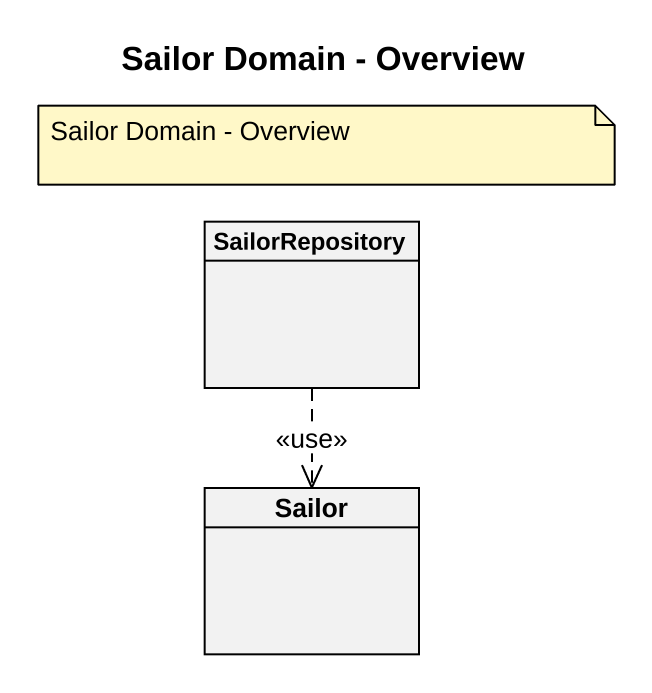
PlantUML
@startuml
title Sailor Domain - Overview
hide circle
hide empty members
class SailorRepository
class Sailor
SailorRepository ..> Sailor : <<use>>
note as N1
  Sailor Domain - Overview
end note
@enduml
